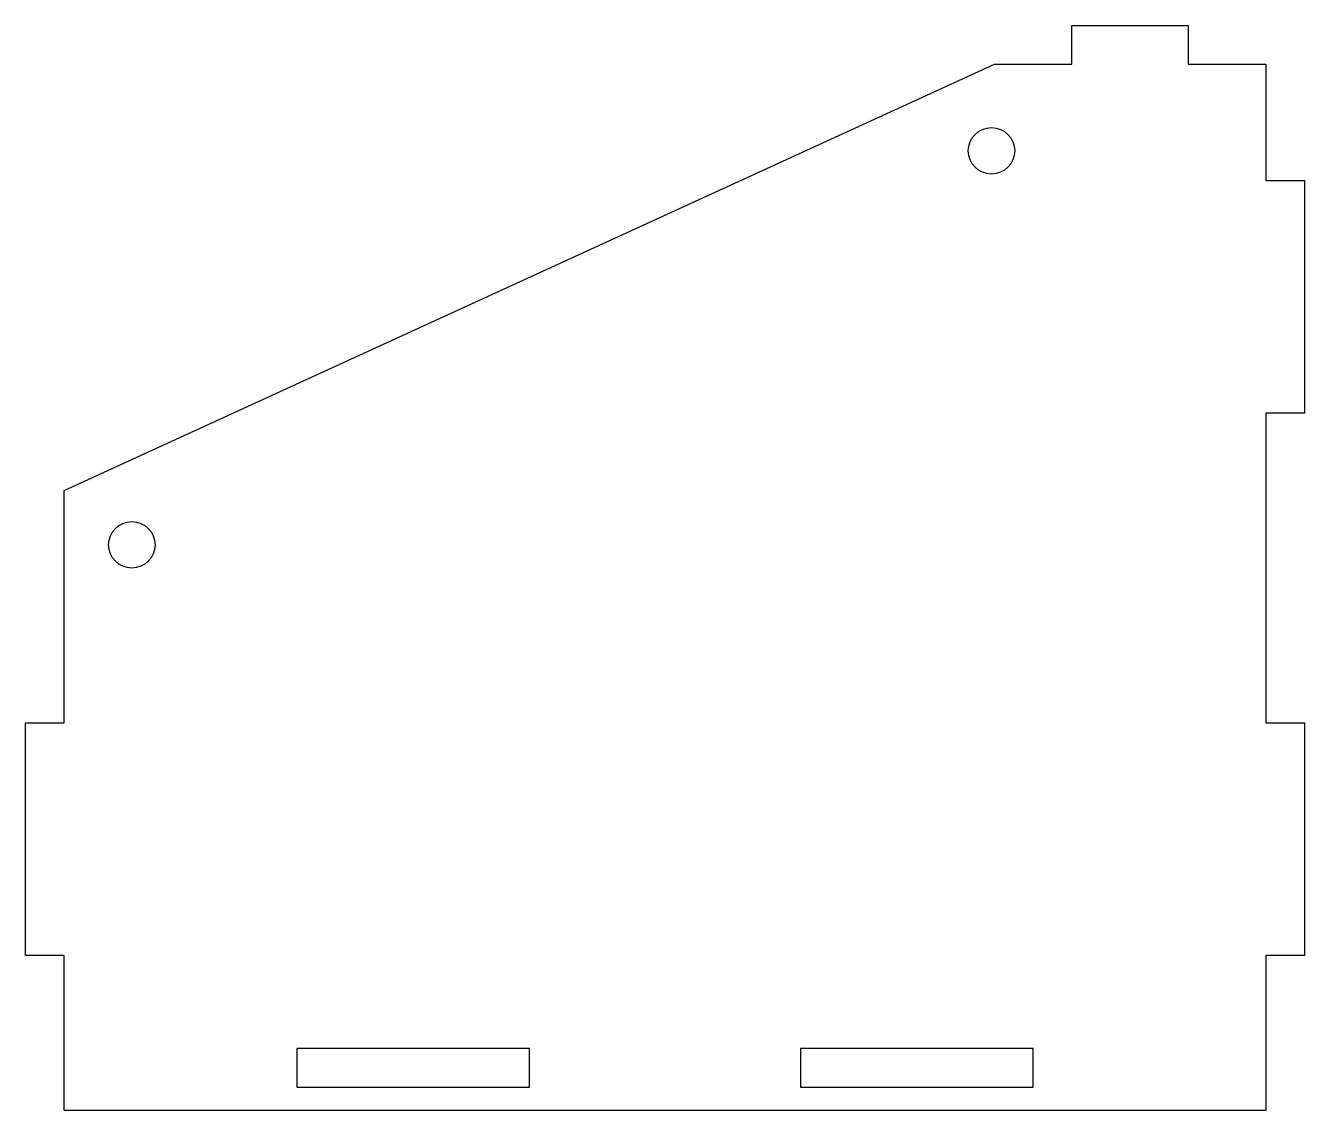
# Model space of a CAD drawing. Header units: millimetres. Extents: x -160 to 5, y 0 to 140.
import ezdxf

# ---------------------------------------------------------------- set-up
doc = ezdxf.new("R2010")
doc.units = ezdxf.units.MM
doc.layers.get('0').update_dxf_attribs({"linetype": 'CONTINUOUS'})

msp = doc.modelspace()

# ---------------------------------------------------------------- linework, layer by layer
for points in [[(0, 0), (-155, 0), (-155, 20), (-160, 20), (-160, 50), (-155, 50), (-155, 80), (-35, 135), (-25, 135), (-25, 140), (-10, 140), (-10, 135), (0, 135), (0, 120), (5, 120), (5, 90), (0, 90), (0, 50), (5, 50), (5, 20), (0, 20)], [(-125, 3), (-95, 3), (-95, 8), (-125, 8)], [(-60, 3), (-30, 3), (-30, 8), (-60, 8)]]:
    msp.add_lwpolyline(points, close=True)
for centre in [(-35.38, 123.83), (-146.29, 72.99)]:
    msp.add_circle(centre, 3)

doc.saveas('drawing.dxf')
